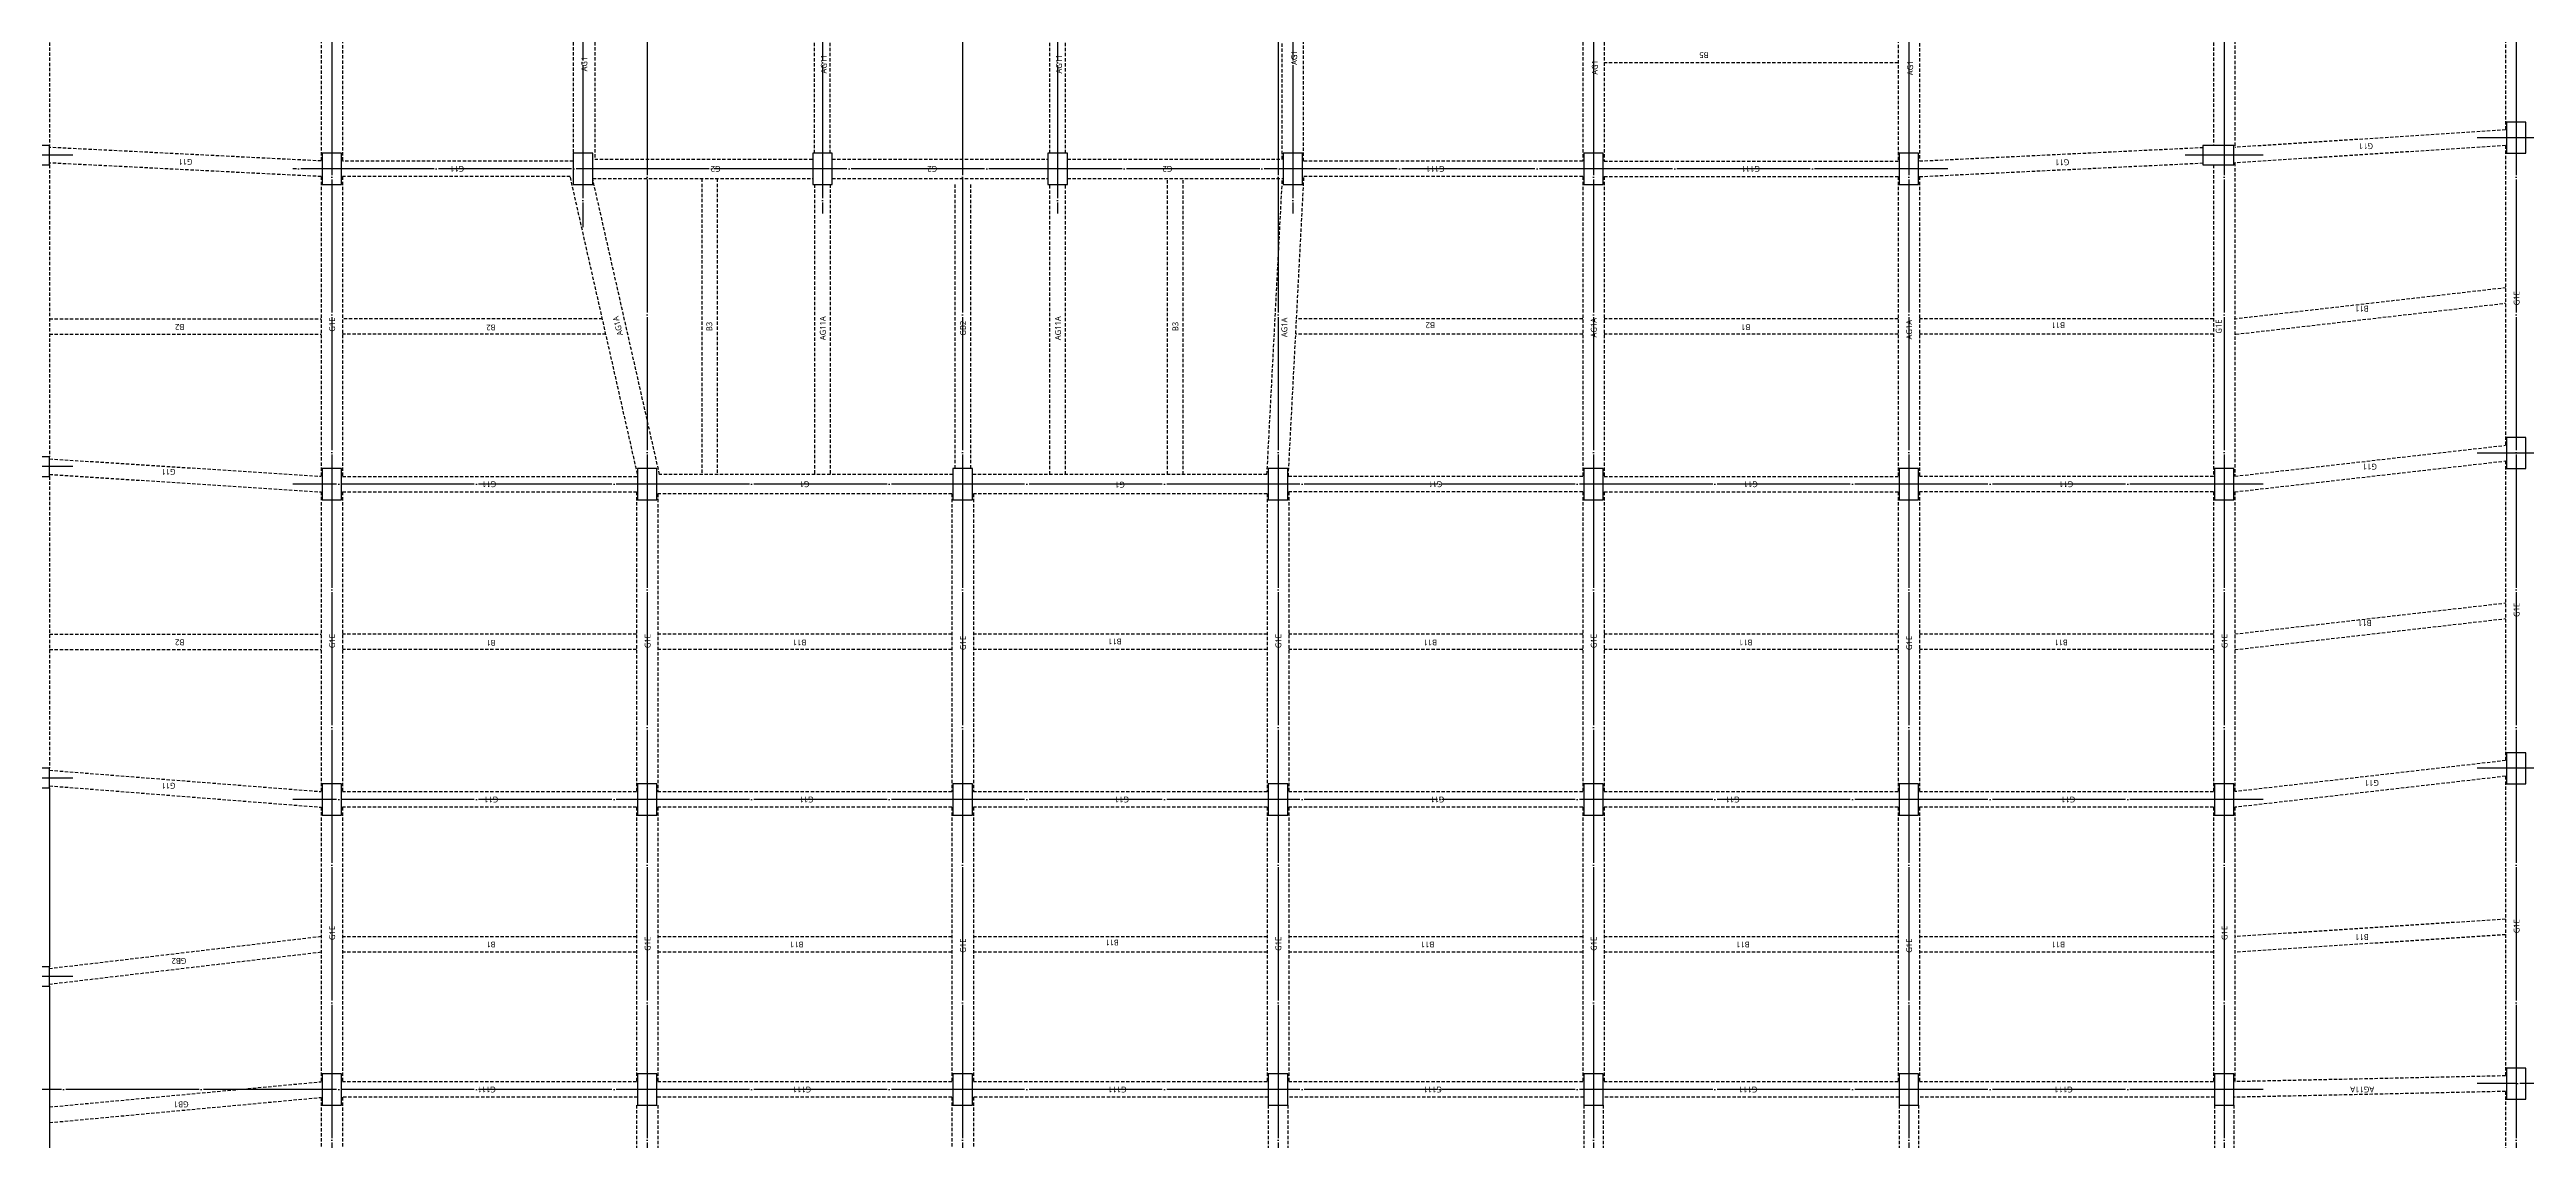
# Model space of a CAD drawing. Header units: millimetres. Extents: x 317501 to 2277231, y -321722 to 1186893.
# Drawn here: x 2014554 to 2078166, y -37458 to -9433 of the extents above; entities that cross this region are included whole.
import ezdxf
from ezdxf.enums import TextEntityAlignment as Align

# ---------------------------------------------------------------- set-up
doc = ezdxf.new("R2010")
doc.units = ezdxf.units.MM
doc.header["$LTSCALE"] = 57
doc.linetypes.add('XS-지하주차장$0$CEN', pattern=[62, 60, -1, 0, -1])
doc.linetypes.add('XS-지하주차장$0$HID', pattern=[2.3, 1.5, -0.8])
for name, color, linetype in [('XS-지하주차장$0$AWG', 5, 'XS-지하주차장$0$HID'), ('XS-지하주차장$0$B', 9, 'XS-지하주차장$0$HID'), ('XS-지하주차장$0$CEN-P', 14, 'XS-지하주차장$0$CEN'), ('XS-지하주차장$0$COL', 2, 'Continuous'), ('XS-지하주차장$0$G', 4, 'XS-지하주차장$0$HID'), ('XS-지하주차장$0$W1-H', 11, 'XS-지하주차장$0$HID')]:
    doc.layers.add(name, color=color, linetype=linetype)
doc.layers.add('XS-지하주차장$0$B-TEXT', color=7, linetype='Continuous', plot=False)
doc.layers.add('XS-지하주차장$0$G-TEXT', color=3, linetype='Continuous', plot=False)
doc.styles.add('XS-지하주차장$0$맑은 고딕', font='malgun.ttf')

# ---------------------------------------------------------------- blocks, each defined once
blk = doc.blocks.new('XS-지하주차장$0$B2-W')
at = {"layer": 'XS-지하주차장$0$W1-H'}
for p, q in [((79400, 114010), (79400, 113210)), ((79900, 113210), (79900, 114010)), ((84500, 114010), (84500, 113210)), ((85000, 113210), (85000, 114010)), ((92500, 114010), (92500, 113210)), ((93000, 113210), (93000, 114010)), ((100500, 114010), (100500, 113210)), ((101000, 113210), (101000, 114010)), ((79400, 113210), (79900, 113210)), ((84500, 113210), (85000, 113210)), ((92500, 113210), (93000, 113210)), ((100500, 113210), (101000, 113210)), ((76350, 106210), (76350, 105710)), ((77150, 106210), (76350, 106210)), ((76350, 105710), (77150, 105710)), ((77150, 105710), (77150, 106210)), ((83800, 106210), (83800, 105710)), ((84600, 106210), (83800, 106210)), ((83800, 105710), (84600, 105710)), ((84600, 105710), (84600, 106210)), ((91900, 106210), (91900, 105710)), ((92700, 106210), (91900, 106210)), ((91900, 105710), (92700, 105710)), ((92700, 105710), (92700, 106210)), ((100000, 106210), (100000, 105710)), ((100800, 106210), (100000, 106210)), ((100000, 105710), (100800, 105710)), ((100800, 105710), (100800, 106210)), ((100000, 99760), (100000, 99260)), ((100800, 99760), (100000, 99760)), ((100000, 99260), (100800, 99260)), ((100800, 99260), (100800, 99760)), ((76350, 98110), (76350, 97610)), ((77150, 98110), (76350, 98110)), ((77150, 97610), (77150, 98110)), ((83800, 98110), (83800, 97610)), ((84600, 98110), (83800, 98110)), ((84600, 97610), (84600, 98110)), ((91900, 98110), (91900, 97610)), ((92700, 98110), (91900, 98110)), ((92700, 97610), (92700, 98110)), ((76350, 97610), (77150, 97610)), ((83800, 97610), (84600, 97610)), ((91900, 97610), (92700, 97610)), ((100000, 93610), (100000, 93110)), ((100800, 93610), (100000, 93610)), ((100800, 93110), (100800, 93610)), ((100000, 93110), (100800, 93110)), ((76350, 90010), (76350, 89510)), ((77150, 90010), (76350, 90010)), ((77150, 89510), (77150, 90010)), ((83800, 90010), (83800, 89510)), ((84600, 90010), (83800, 90010)), ((84600, 89510), (84600, 90010)), ((91900, 90010), (91900, 89510)), ((92700, 90010), (91900, 90010)), ((92700, 89510), (92700, 90010)), ((76350, 89510), (77150, 89510)), ((83800, 89510), (84600, 89510)), ((91900, 89510), (92700, 89510)), ((100000, 87570), (100000, 87070)), ((100800, 87570), (100000, 87570)), ((100800, 87070), (100800, 87570)), ((100000, 87070), (100800, 87070)), ((76350, 81910), (76350, 81410)), ((77150, 81910), (76350, 81910)), ((77150, 81410), (77150, 81910)), ((83800, 81910), (83800, 81410)), ((84600, 81910), (83800, 81910)), ((84600, 81410), (84600, 81910)), ((91900, 81910), (91900, 81410)), ((92700, 81910), (91900, 81910)), ((92700, 81410), (92700, 81910)), ((100000, 81530), (100000, 81030)), ((100800, 81530), (100000, 81530)), ((100800, 81030), (100800, 81530)), ((76350, 81410), (77150, 81410)), ((83800, 81410), (84600, 81410)), ((91900, 81410), (92700, 81410)), ((100000, 81030), (100800, 81030)), ((76350, 73810), (76350, 73310)), ((77150, 73810), (76350, 73810)), ((77150, 73310), (77150, 73810)), ((83800, 73810), (83800, 73310)), ((84600, 73810), (83800, 73810)), ((84600, 73310), (84600, 73810)), ((91900, 73810), (91900, 73310)), ((92700, 73810), (91900, 73810)), ((92700, 73310), (92700, 73810)), ((100000, 73810), (100000, 73310)), ((100800, 73810), (100000, 73810)), ((100800, 73310), (100800, 73810)), ((76350, 73310), (77150, 73310)), ((83800, 73310), (84600, 73310)), ((91900, 73310), (92700, 73310)), ((100000, 73310), (100800, 73310)), ((76350, 65710), (76350, 65210)), ((77150, 65710), (76350, 65710)), ((77150, 65210), (77150, 65710)), ((83800, 65710), (83800, 65210)), ((84600, 65710), (83800, 65710)), ((84600, 65210), (84600, 65710)), ((91900, 65710), (91900, 65210)), ((92700, 65710), (91900, 65710)), ((92700, 65210), (92700, 65710)), ((100000, 65710), (100000, 65210)), ((100800, 65710), (100000, 65710)), ((100800, 65210), (100800, 65710)), ((76350, 65210), (77150, 65210)), ((83800, 65210), (84600, 65210)), ((91900, 65210), (92700, 65210)), ((100000, 65210), (100800, 65210)), ((101000, 57910), (100500, 57910)), ((100500, 57910), (100500, 57110)), ((101000, 57110), (101000, 57910)), ((76350, 57610), (76350, 57110)), ((77150, 57610), (76350, 57610)), ((77150, 57110), (77150, 57610)), ((83800, 57610), (83800, 57110)), ((84600, 57610), (83800, 57610)), ((84600, 57110), (84600, 57610)), ((91900, 57610), (91900, 57110)), ((92700, 57610), (91900, 57610)), ((92700, 57110), (92700, 57610)), ((76350, 57110), (77150, 57110)), ((83800, 57110), (84600, 57110)), ((91900, 57110), (92700, 57110)), ((100500, 57110), (101000, 57110)), ((76500, 50110), (76500, 49610)), ((77300, 50110), (76500, 50110)), ((77300, 49610), (77300, 50110)), ((84600, 50110), (84600, 49610)), ((85400, 50110), (84600, 50110)), ((85400, 49610), (85400, 50110)), ((92700, 50110), (92700, 49610)), ((93500, 50110), (92700, 50110)), ((93500, 49610), (93500, 50110)), ((100800, 50110), (100800, 49610)), ((101600, 50110), (100800, 50110)), ((101600, 49610), (101600, 50110)), ((76500, 49610), (77300, 49610)), ((84600, 49610), (85400, 49610)), ((92700, 49610), (93500, 49610)), ((100800, 49610), (101600, 49610))]:
    blk.add_line(p, q, dxfattribs=at)

msp = doc.modelspace()

# ---------------------------------------------------------------- linework, layer by layer
at = {"layer": 'XS-지하주차장$0$AWG', "color": 6, "linetype": 'ByBlock'}
for p, q in [((2014553.6, -28398.4), (2014553.6, -32998.4)), ((2014553.6, -33498.4), (2014553.6, -40098.4))]:
    msp.add_line(p, q, dxfattribs=at)
at = {"layer": 'XS-지하주차장$0$B'}
for p, q in [((2062028.6, -9773.4), (2054478.6, -9773.4)), ((2031303.6, -12748.4), (2031303.6, -20348.4)), ((2031703.6, -12748.4), (2031703.6, -20348.4)), ((2037803.6, -12898.4), (2037803.6, -20198.4)), ((2038203.6, -12898.4), (2038203.6, -20198.4)), ((2043263.6, -20348.4), (2043263.6, -12748.4)), ((2043663.6, -20348.4), (2043663.6, -12748.4)), ((2070655.7, -16349.7), (2077628.6, -15547)), ((2014553.6, -16348.4), (2021528.6, -16348.4)), ((2028751.4, -16348.4), (2022078.6, -16348.4)), ((2053928.6, -16348.4), (2046579.4, -16348.4)), ((2062028.6, -16348.4), (2054478.6, -16348.4)), ((2070128.6, -16348.4), (2062578.6, -16348.4)), ((2070701.5, -16747), (2077628.6, -15949.7)), ((2014553.6, -16748.4), (2021528.6, -16748.4)), ((2028841.8, -16748.4), (2022078.6, -16748.4)), ((2053928.6, -16748.4), (2046558.5, -16748.4)), ((2062028.6, -16748.4), (2054478.6, -16748.4)), ((2070128.6, -16748.4), (2062578.6, -16748.4)), ((2070678.6, -24447), (2077628.6, -23649.9)), ((2070678.6, -24849.7), (2077628.6, -24052.5)), ((2014553.6, -24448.4), (2021528.6, -24448.4)), ((2029628.6, -24448.4), (2022078.6, -24448.4)), ((2037728.6, -24448.4), (2030178.6, -24448.4)), ((2045828.6, -24448.4), (2038278.6, -24448.4)), ((2053928.6, -24448.4), (2046378.6, -24448.4)), ((2062028.6, -24448.4), (2054478.6, -24448.4)), ((2070128.6, -24448.4), (2062578.6, -24448.4)), ((2014553.6, -24848.4), (2021528.6, -24848.4)), ((2029628.6, -24848.4), (2022078.6, -24848.4)), ((2037728.6, -24848.4), (2030178.6, -24848.4)), ((2045828.6, -24848.4), (2038278.6, -24848.4)), ((2053928.6, -24848.4), (2046378.6, -24848.4)), ((2062028.6, -24848.4), (2054478.6, -24848.4)), ((2070128.6, -24848.4), (2062578.6, -24848.4)), ((2077628.6, -31772.9), (2070678.6, -32222.9)), ((2021528.6, -32222), (2014553.6, -33047)), ((2029628.6, -32223.4), (2022078.6, -32223.4)), ((2037728.6, -32223.4), (2030178.6, -32223.4)), ((2045828.6, -32223.4), (2038278.6, -32223.4)), ((2053928.6, -32223.4), (2046378.6, -32223.4)), ((2062028.6, -32223.4), (2054478.6, -32223.4)), ((2070128.6, -32223.4), (2062578.6, -32223.4)), ((2077628.6, -32173.8), (2070678.6, -32623.8)), ((2021528.6, -32624.8), (2014553.6, -33449.7)), ((2029628.6, -32623.4), (2022078.6, -32623.4)), ((2037728.6, -32623.4), (2030178.6, -32623.4)), ((2045828.6, -32623.4), (2038278.6, -32623.4)), ((2053928.6, -32623.4), (2046378.6, -32623.4)), ((2062028.6, -32623.4), (2054478.6, -32623.4)), ((2070128.6, -32623.4), (2062578.6, -32623.4)), ((2014553.6, -36597.5), (2021528.6, -35949.8)), ((2014553.6, -36999.2), (2021528.6, -36351.5))]:
    msp.add_line(p, q, dxfattribs=at)
at = {"layer": 'XS-지하주차장$0$CEN-P'}
for p, q in [((2021803.6, 75581.6), (2021803.6, -148398.4)), ((2029903.6, 75581.6), (2029903.6, -47048.4)), ((2038003.6, 75581.6), (2038003.6, -148398.4)), ((2046103.6, 75581.6), (2046103.6, -148398.4)), ((2054203.6, 75581.6), (2054203.6, -148398.4)), ((2062303.6, 75581.6), (2062303.6, -148398.4)), ((2070403.6, 75581.6), (2070403.6, -148398.4)), ((2077903.6, 75581.6), (2077903.6, -148398.4)), ((2028253.6, -6298.4), (2028253.6, -13998.4)), ((2034403.6, -6298.4), (2034403.6, -13648.4)), ((2040443.6, -6298.4), (2040443.6, -13648.4)), ((2046483.6, -6298.4), (2046483.6, -13648.4)), ((2015153.6, -12148.4), (1953563.6, -12148.4)), ((2071403.6, -12148.4), (2069403.6, -12148.4)), ((2015153.6, -20148.4), (1953563.6, -20148.4)), ((2015153.6, -28148.4), (1953563.6, -28148.4)), ((2071403.6, -36148.4), (1953563.6, -36148.4))]:
    msp.add_line(p, q, dxfattribs=at)
at = {"layer": 'XS-지하주차장$0$CEN-P', "color": 181}
for p, q in [((2103203.6, -11698.4), (2076903.6, -11698.4)), ((2063303.6, -12498.4), (2020803.6, -12498.4)), ((2103203.6, -19798.4), (2076903.6, -19798.4)), ((2071403.6, -20598.4), (2020803.6, -20598.4)), ((2103203.6, -27898.4), (2076903.6, -27898.4)), ((2071403.6, -28698.4), (2020803.6, -28698.4)), ((2148563.6, -35998.4), (2076903.6, -35998.4))]:
    msp.add_line(p, q, dxfattribs=at)
at = {"layer": 'XS-지하주차장$0$CEN-P', "color": 124}
msp.add_line((2015153.6, -33248.4), (1996478.6, -33248.4), dxfattribs=at)
at = {"layer": 'XS-지하주차장$0$COL'}
for points in [[(2077653.6, -12098.4), (2078153.6, -12098.4), (2078153.6, -11298.4), (2077653.6, -11298.4)], [(2013753.6, -11898.4), (2013753.6, -12398.4), (2014553.6, -12398.4), (2014553.6, -11898.4)], [(2069853.6, -11898.4), (2069853.6, -12398.4), (2070653.6, -12398.4), (2070653.6, -11898.4)], [(2021553.6, -12898.4), (2022053.6, -12898.4), (2022053.6, -12098.4), (2021553.6, -12098.4)], [(2028003.6, -12898.4), (2028503.6, -12898.4), (2028503.6, -12098.4), (2028003.6, -12098.4)], [(2034153.6, -12898.4), (2034653.6, -12898.4), (2034653.6, -12098.4), (2034153.6, -12098.4)], [(2040193.6, -12898.4), (2040693.6, -12898.4), (2040693.6, -12098.4), (2040193.6, -12098.4)], [(2046233.6, -12898.4), (2046733.6, -12898.4), (2046733.6, -12098.4), (2046233.6, -12098.4)], [(2053953.6, -12898.4), (2054453.6, -12898.4), (2054453.6, -12098.4), (2053953.6, -12098.4)], [(2062053.6, -12898.4), (2062553.6, -12898.4), (2062553.6, -12098.4), (2062053.6, -12098.4)], [(2077653.6, -20198.4), (2078153.6, -20198.4), (2078153.6, -19398.4), (2077653.6, -19398.4)], [(2013753.6, -19898.4), (2013753.6, -20398.4), (2014553.6, -20398.4), (2014553.6, -19898.4)], [(2021553.6, -20998.4), (2022053.6, -20998.4), (2022053.6, -20198.4), (2021553.6, -20198.4)], [(2029653.6, -20998.4), (2030153.6, -20998.4), (2030153.6, -20198.4), (2029653.6, -20198.4)], [(2037753.6, -20998.4), (2038253.6, -20998.4), (2038253.6, -20198.4), (2037753.6, -20198.4)], [(2045853.6, -20998.4), (2046353.6, -20998.4), (2046353.6, -20198.4), (2045853.6, -20198.4)], [(2053953.6, -20998.4), (2054453.6, -20998.4), (2054453.6, -20198.4), (2053953.6, -20198.4)], [(2062053.6, -20998.4), (2062553.6, -20998.4), (2062553.6, -20198.4), (2062053.6, -20198.4)], [(2070153.6, -20998.4), (2070653.6, -20998.4), (2070653.6, -20198.4), (2070153.6, -20198.4)], [(2013753.6, -27898.4), (2013753.6, -28398.4), (2014553.6, -28398.4), (2014553.6, -27898.4)], [(2077653.6, -28298.4), (2078153.6, -28298.4), (2078153.6, -27498.4), (2077653.6, -27498.4)], [(2021553.6, -29098.4), (2022053.6, -29098.4), (2022053.6, -28298.4), (2021553.6, -28298.4)], [(2029653.6, -29098.4), (2030153.6, -29098.4), (2030153.6, -28298.4), (2029653.6, -28298.4)], [(2037753.6, -29098.4), (2038253.6, -29098.4), (2038253.6, -28298.4), (2037753.6, -28298.4)], [(2045853.6, -29098.4), (2046353.6, -29098.4), (2046353.6, -28298.4), (2045853.6, -28298.4)], [(2053953.6, -29098.4), (2054453.6, -29098.4), (2054453.6, -28298.4), (2053953.6, -28298.4)], [(2062053.6, -29098.4), (2062553.6, -29098.4), (2062553.6, -28298.4), (2062053.6, -28298.4)], [(2070153.6, -29098.4), (2070653.6, -29098.4), (2070653.6, -28298.4), (2070153.6, -28298.4)], [(2013753.6, -32998.4), (2013753.6, -33498.4), (2014553.6, -33498.4), (2014553.6, -32998.4)], [(2077653.6, -36398.4), (2078153.6, -36398.4), (2078153.6, -35598.4), (2077653.6, -35598.4)], [(2021553.6, -36548.4), (2022053.6, -36548.4), (2022053.6, -35748.4), (2021553.6, -35748.4)], [(2029653.6, -36548.4), (2030153.6, -36548.4), (2030153.6, -35748.4), (2029653.6, -35748.4)], [(2037753.6, -36548.4), (2038253.6, -36548.4), (2038253.6, -35748.4), (2037753.6, -35748.4)], [(2045853.6, -36548.4), (2046353.6, -36548.4), (2046353.6, -35748.4), (2045853.6, -35748.4)], [(2053953.6, -36548.4), (2054453.6, -36548.4), (2054453.6, -35748.4), (2053953.6, -35748.4)], [(2062053.6, -36548.4), (2062553.6, -36548.4), (2062553.6, -35748.4), (2062053.6, -35748.4)], [(2070153.6, -36548.4), (2070653.6, -36548.4), (2070653.6, -35748.4), (2070153.6, -35748.4)]]:
    msp.add_lwpolyline(points, close=True, dxfattribs=at)
at = {"layer": 'XS-지하주차장$0$G'}
for p, q in [((2077628.6, -3800.9), (2077628.6, -11499.5)), ((2014553.6, -4398.4), (2014553.6, -11898.4)), ((2070128.6, -4398.4), (2070128.6, -11898.4)), ((2070678.6, -4347), (2070678.6, -11946.3)), ((2021528.6, -4597.6), (2021528.6, -12296.9)), ((2022078.6, -4598.4), (2022078.6, -12298.4)), ((2028003.6, -7798.4), (2028003.6, -12098.4)), ((2028553.6, -7798.4), (2028553.6, -12248.4)), ((2034203.6, -12098.4), (2034203.6, -7798.4)), ((2034603.6, -12098.4), (2034603.6, -7798.4)), ((2040243.6, -12098.4), (2040243.6, -7798.4)), ((2040643.6, -12098.4), (2040643.6, -7798.4)), ((2046208.6, -12248.4), (2046208.6, -7798.4)), ((2046758.6, -12298.4), (2046758.6, -7798.4)), ((2053928.6, -7798.4), (2053928.6, -12298.4)), ((2054478.6, -7798.4), (2054478.6, -12298.4)), ((2062028.6, -7998.4), (2062028.6, -12298.4)), ((2062578.6, -8348.4), (2062578.6, -12296.9)), ((2021528.6, -12296.9), (2014553.6, -11948.1)), ((2062578.6, -12296.9), (2069844, -11948.6)), ((2077628.6, -11499.5), (2070678.6, -11946.3)), ((2077628.6, -11900.4), (2070678.6, -12347.2)), ((2077628.6, -11900.4), (2077628.6, -19599.9)), ((2021528.6, -12697.4), (2014553.6, -12348.6)), ((2014553.6, -12398.4), (2014553.6, -19898.4)), ((2021528.6, -12697.4), (2021528.6, -20396.3)), ((2028003.6, -12298.4), (2022078.6, -12298.4)), ((2022078.6, -12698.4), (2022078.6, -20398.4)), ((2027926.4, -12698.4), (2022078.6, -12698.4)), ((2029653.6, -20339.6), (2027926.4, -12698.4)), ((2028553.6, -12248.4), (2034153.6, -12248.4)), ((2034653.6, -12248.4), (2040193.6, -12248.4)), ((2040693.6, -12248.4), (2046208.6, -12248.4)), ((2046368.5, -20398.4), (2046769.4, -12698.4)), ((2053928.6, -12298.4), (2046758.6, -12298.4)), ((2053928.6, -12698.4), (2046769.4, -12698.4)), ((2053928.6, -12698.4), (2053928.6, -20398.4)), ((2054478.6, -12298.4), (2062028.6, -12298.4)), ((2054478.6, -12698.4), (2054478.6, -20398.4)), ((2054478.6, -12698.4), (2062028.6, -12698.4)), ((2062028.6, -12698.4), (2062028.6, -20398.4)), ((2062578.6, -12697.4), (2069863.2, -12348.1)), ((2062578.6, -12697.4), (2062578.6, -20398.4)), ((2070128.6, -12398.4), (2070128.6, -20398.4)), ((2070678.6, -12347.2), (2070678.6, -20394.2)), ((2028503.6, -12748.4), (2034153.6, -12748.4)), ((2030219.4, -20348.4), (2028503.6, -12757.1)), ((2034203.6, -12898.4), (2034203.6, -20348.4)), ((2034603.6, -12898.4), (2034603.6, -20348.4)), ((2034653.6, -12748.4), (2040193.6, -12748.4)), ((2040243.6, -20348.4), (2040243.6, -12898.4)), ((2040643.6, -20348.4), (2040643.6, -12898.4)), ((2040693.6, -12748.4), (2046216, -12748.4)), ((2045820.4, -20348.4), (2046216, -12748.4)), ((2070678.6, -20394.2), (2077628.6, -19599.9)), ((2014553.6, -19947.9), (2021528.6, -20396.3)), ((2014553.6, -20348.8), (2021528.6, -20797.2)), ((2037753.6, -20348.4), (2030219.4, -20348.4)), ((2045820.4, -20348.4), (2038253.6, -20348.4)), ((2070678.6, -20796.8), (2077628.6, -20002.5)), ((2077628.6, -20002.5), (2077628.6, -27699.9)), ((2014553.6, -20398.4), (2014553.6, -27898.4)), ((2021528.6, -20797.2), (2021528.6, -28495.8)), ((2022078.6, -20398.4), (2029653.6, -20398.4)), ((2022078.6, -20798.4), (2022078.6, -28498.4)), ((2022078.6, -20798.4), (2029628.6, -20798.4)), ((2029628.6, -20798.4), (2029628.6, -28498.4)), ((2030178.6, -20848.4), (2030178.6, -28498.4)), ((2037728.6, -20848.4), (2030178.6, -20848.4)), ((2037728.6, -20848.4), (2037728.6, -28498.4)), ((2038278.6, -20848.4), (2038278.6, -28498.4)), ((2045828.6, -20848.4), (2038278.6, -20848.4)), ((2045828.6, -20848.4), (2045828.6, -28498.4)), ((2053928.6, -20398.4), (2046368.5, -20398.4)), ((2046378.6, -20798.4), (2046378.6, -28498.4)), ((2053928.6, -20798.4), (2046378.6, -20798.4)), ((2053928.6, -20798.4), (2053928.6, -28498.4)), ((2054478.6, -20398.4), (2062028.6, -20398.4)), ((2054478.6, -20798.4), (2054478.6, -28498.4)), ((2054478.6, -20798.4), (2062028.6, -20798.4)), ((2062028.6, -20798.4), (2062028.6, -28498.4)), ((2070128.6, -20398.4), (2062578.6, -20398.4)), ((2062578.6, -20798.4), (2062578.6, -28498.4)), ((2070128.6, -20798.4), (2062578.6, -20798.4)), ((2070128.6, -20798.4), (2070128.6, -28498.4)), ((2070678.6, -20796.8), (2070678.6, -28497)), ((2014553.6, -27947.7), (2021528.6, -28495.8)), ((2077628.6, -27699.9), (2070678.6, -28497)), ((2014553.6, -28349), (2021528.6, -28897)), ((2029628.6, -28498.4), (2022078.6, -28498.4)), ((2037728.6, -28498.4), (2030178.6, -28498.4)), ((2045828.6, -28498.4), (2038278.6, -28498.4)), ((2053928.6, -28498.4), (2046378.6, -28498.4)), ((2062028.6, -28498.4), (2054478.6, -28498.4)), ((2070128.6, -28498.4), (2062578.6, -28498.4)), ((2077628.6, -28102.5), (2070678.6, -28899.7)), ((2077628.6, -28102.5), (2077628.6, -35798.8)), ((2021528.6, -28897), (2021528.6, -35949.8)), ((2022078.6, -28898.4), (2022078.6, -35948.4)), ((2029628.6, -28898.4), (2022078.6, -28898.4)), ((2029628.6, -28898.4), (2029628.6, -35948.4)), ((2037728.6, -28898.4), (2030178.6, -28898.4)), ((2030178.6, -28898.4), (2030178.6, -35948.4)), ((2037728.6, -28898.4), (2037728.6, -35948.4)), ((2045828.6, -28898.4), (2038278.6, -28898.4)), ((2038278.6, -28898.4), (2038278.6, -35948.4)), ((2045828.6, -28898.4), (2045828.6, -35948.4)), ((2053928.6, -28898.4), (2046378.6, -28898.4)), ((2046378.6, -28898.4), (2046378.6, -35948.4)), ((2053928.6, -28898.4), (2053928.6, -35948.4)), ((2062028.6, -28898.4), (2054478.6, -28898.4)), ((2054478.6, -28898.4), (2054478.6, -35948.4)), ((2062028.6, -28898.4), (2062028.6, -35948.4)), ((2062578.6, -28898.4), (2062578.6, -35948.4)), ((2070128.6, -28898.4), (2062578.6, -28898.4)), ((2070128.6, -28898.4), (2070128.6, -35948.4)), ((2070678.6, -28899.7), (2070678.6, -35947.8)), ((2029628.6, -35948.4), (2022078.6, -35948.4)), ((2037728.6, -35948.4), (2030178.6, -35948.4)), ((2045828.6, -35948.4), (2038278.6, -35948.4)), ((2053928.6, -35948.4), (2046378.6, -35948.4)), ((2062028.6, -35948.4), (2054478.6, -35948.4)), ((2070128.6, -35948.4), (2062578.6, -35948.4)), ((2077628.6, -36198.9), (2070653.6, -36348.4)), ((2077628.6, -35798.8), (2070678.6, -35947.8)), ((2077628.6, -36198.9), (2077628.6, -40148.4)), ((2021528.6, -36351.5), (2021528.6, -40148.4)), ((2022078.6, -36348.4), (2022078.6, -40148.4)), ((2029653.6, -36348.4), (2022078.6, -36348.4)), ((2029628.6, -36548.4), (2029628.6, -40148.4)), ((2037728.6, -36348.4), (2030153.6, -36348.4)), ((2030178.6, -36548.4), (2030178.6, -40148.4)), ((2037728.6, -36348.4), (2037728.6, -40148.4)), ((2038278.6, -36348.4), (2038278.6, -40148.4)), ((2045853.6, -36348.4), (2038278.6, -36348.4)), ((2045853.6, -36548.4), (2045853.6, -39948.4)), ((2053953.6, -36348.4), (2046353.6, -36348.4)), ((2046353.6, -36548.4), (2046353.6, -39948.4)), ((2053953.6, -36548.4), (2053953.6, -39948.4)), ((2062053.6, -36348.4), (2054453.6, -36348.4)), ((2054453.6, -36548.4), (2054453.6, -39948.4)), ((2062053.6, -36548.4), (2062053.6, -39948.4)), ((2070153.6, -36348.4), (2062553.6, -36348.4)), ((2062553.6, -36548.4), (2062553.6, -39948.4)), ((2070153.6, -36548.4), (2070153.6, -39948.4)), ((2070653.6, -36548.4), (2070653.6, -39948.4))]:
    msp.add_line(p, q, dxfattribs=at)

# ---------------------------------------------------------------- block references
at = {"layer": 'XS-지하주차장$0$W1-H', "rotation": 90}
msp.add_blockref('XS-지하주차장$0$B2-W', (2127763.6, -112898.4), dxfattribs=at)

# ---------------------------------------------------------------- texts
at = {"layer": 'XS-지하주차장$0$B-TEXT', "color": 0, "style": 'XS-지하주차장$0$맑은 고딕'}
for s, rotation, p in [('B5', 180, (2057042.7, -9577.3)), ('G11', 180, (2074044.1, -11916.1)), ('G11', 180, (2018043, -12319.6)), ('G11', 180, (2025018, -12499.7)), ('G2', 180, (2031660.9, -12499.7)), ('G2', 180, (2037223, -12499.7)), ('G2', 180, (2043263, -12499.7)), ('G111', 180, (2050143, -12499.7)), ('G111', 180, (2058243, -12499.7)), ('G11', 180, (2066244.1, -12331.2)), ('B2', 180, (2017895.6, -16561)), ('B2', 180, (2025889.1, -16572.6)), ('B3', 90, (2031497.2, -16548.4)), ('B3', 90, (2043467.3, -16548.4)), ('B2', 180, (2050014.1, -16515.4)), ('B1', 180, (2058114.1, -16565.4)), ('B11', 180, (2066139.1, -16515.4)), ('B11', 180, (2073939.1, -16090.4)), ('G11', 180, (2017607.2, -20282.4)), ('G11', 180, (2074143, -20149.7)), ('G11', 180, (2025843, -20599.7)), ('G1', 180, (2033943, -20599.7)), ('G1', 180, (2042043, -20612.5)), ('G11', 180, (2050143, -20599.7)), ('G11', 180, (2058243, -20599.7)), ('G11', 180, (2066343, -20599.7)), ('B11', 180, (2074014.1, -24165.4)), ('B2', 180, (2017895.6, -24661)), ('B1', 180, (2025889.1, -24672.6)), ('B11', 180, (2033814.1, -24665.4)), ('B11', 180, (2041912, -24640.4)), ('B11', 180, (2050014.1, -24665.4)), ('B11', 180, (2058114.1, -24665.4)), ('B11', 180, (2066214.1, -24665.4)), ('G11', 180, (2017607.2, -28346.6)), ('G11', 180, (2025895.2, -28699.7)), ('G11', 180, (2033995.2, -28699.7)), ('G11', 180, (2042095.2, -28699.7)), ('G11', 180, (2050195.2, -28699.7)), ('G11', 180, (2057778.1, -28699.7)), ('G11', 180, (2066395.2, -28699.7)), ('G11', 180, (2074195.2, -28274.4)), ('B1', 180, (2025889.1, -32424.7)), ('B11', 180, (2033741.5, -32424.7)), ('B11', 180, (2041841.5, -32374.7)), ('B11', 180, (2049941.5, -32424.7)), ('B11', 180, (2058041.5, -32424.7)), ('B11', 180, (2066141.5, -32424.7)), ('B11', 180, (2073941.5, -32232.4)), ('GB2', 180, (2017879.3, -32847.3)), ('G111', 180, (2025775.3, -36149.7)), ('G111', 180, (2033875.3, -36149.7)), ('G111', 180, (2041975.3, -36149.7)), ('G111', 180, (2050075.3, -36149.7)), ('G111', 180, (2058175.3, -36149.7)), ('G111', 180, (2066275.3, -36149.7)), ('AG11A', 180, (2073948.3, -36149.7)), ('GB1', 180, (2017936.5, -36531.3))]:
    msp.add_text(s, height=150, rotation=rotation, dxfattribs=at).set_placement(p, align=Align.MIDDLE_CENTER)
at = {"layer": 'XS-지하주차장$0$G-TEXT', "color": 3, "linetype": 'XS-지하주차장$0$HID', "style": 'XS-지하주차장$0$맑은 고딕'}
for s, rotation, p in [('AG1', 90, (2046518.8, -9640.4)), ('AG1', 90, (2028288.8, -9805)), ('AG11', 90, (2034438.8, -9805)), ('AG11', 90, (2040478.8, -9805)), ('AG1', 90, (2054238.8, -9890.4)), ('AG1', 90, (2062338.8, -9905)), ('G1E', 90, (2077912.2, -15824.9)), ('G1E', 90, (2021812.2, -16501.2)), ('AG1A', 104.920906, (2029149.1, -16535.2)), ('AG11A', 90, (2034412.2, -16593.1)), ('GB2', 90, (2038012.2, -16593.1)), ('AG11A', 90, (2040452.2, -16593.1)), ('AG1A', 90, (2046266.6, -16571)), ('AG1A', 90, (2054212.2, -16580)), ('AG1A', 90, (2062312.2, -16630)), ('G1E', 90, (2070262.2, -16549.9)), ('G1E', 90, (2077912.2, -23830)), ('G1E', 90, (2021812.2, -24630)), ('G1E', 90, (2029912.2, -24630)), ('G1E', 90, (2038012.2, -24680)), ('G1E', 90, (2046112.2, -24630)), ('G1E', 90, (2054212.2, -24630)), ('G1E', 90, (2062312.2, -24680)), ('G1E', 90, (2070412.2, -24630)), ('G1E', 90, (2077912.2, -31955)), ('G1E', 90, (2021812.2, -32130)), ('G1E', 90, (2029912.2, -32405)), ('G1E', 90, (2038012.2, -32455)), ('G1E', 90, (2046112.2, -32405)), ('G1E', 90, (2054212.2, -32405)), ('G1E', 90, (2062312.2, -32455)), ('G1E', 90, (2070412.2, -32130))]:
    msp.add_text(s, height=150, rotation=rotation, dxfattribs=at).set_placement(p, align=Align.MIDDLE_CENTER)

doc.saveas('drawing.dxf')
